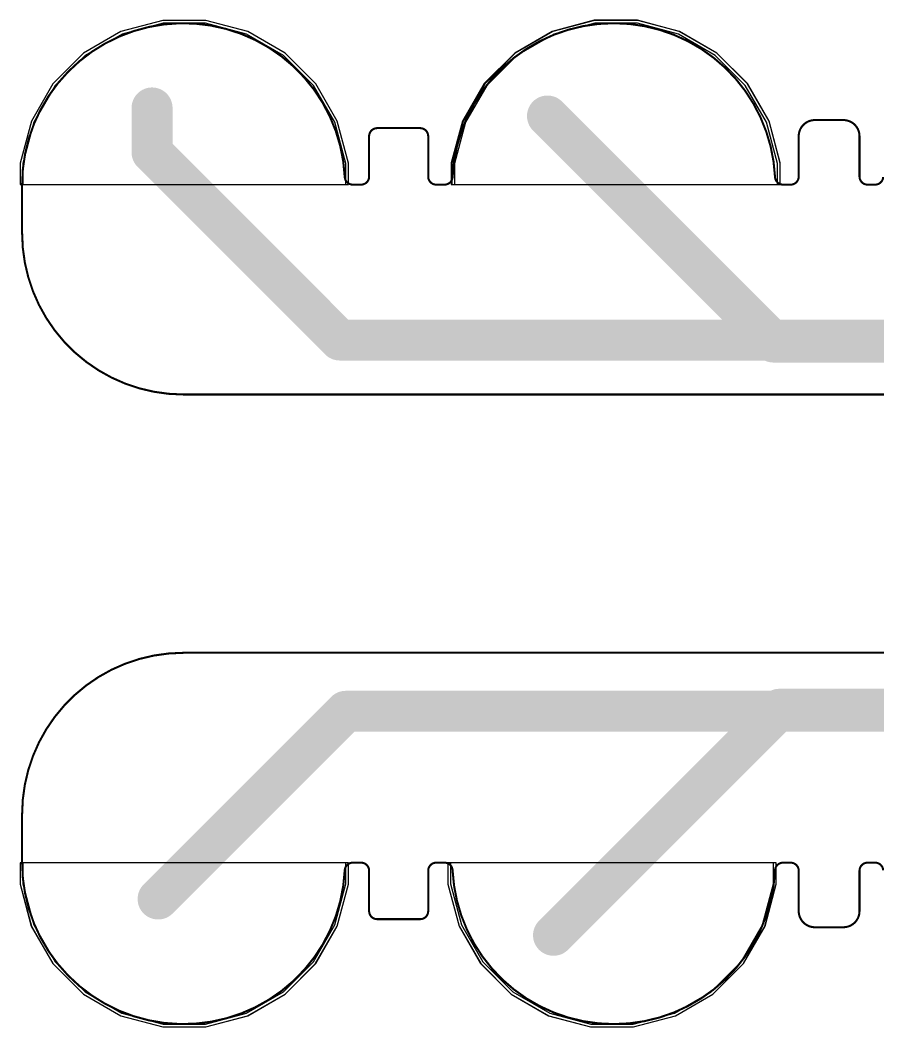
# Model space of a CAD drawing. Extents: x -36 to 7, y -10.8 to 10.8.
# Drawn here: x -36.02 to -30.7, y -3.12 to 3.12 of the extents above; entities that cross this region are included whole.
import ezdxf

# ---------------------------------------------------------------- set-up
doc = ezdxf.new("R2010")
doc.units = 0
for name, color, linetype in [('BOTTOMLAYER', 5, 'CONTINUOUS'), ('BOTTOMSOLDER', 6, 'CONTINUOUS'), ('MECHANICAL1', 6, 'CONTINUOUS'), ('TOPLAYER', 1, 'CONTINUOUS'), ('TOPSOLDER', 216, 'CONTINUOUS')]:
    doc.layers.add(name, color=color, linetype=linetype)

msp = doc.modelspace()

# ---------------------------------------------------------------- linework, layer by layer
at = {"layer": 'BOTTOMLAYER'}
for p, q in [((-35.13169249999999, 3.10031384), (-35.38610652, 3.03214278)), ((-34.8683072, 3.10031384), (-35.13169249999999, 3.10031384)), ((-34.61389318, 3.03214278), (-34.8683072, 3.10031384)), ((-32.45669404, 3.10031384), (-32.71110805999999, 3.03214278)), ((-32.19330874, 3.10031384), (-32.45669404, 3.10031384)), ((-31.93889472, 3.03214278), (-32.19330874, 3.10031384)), ((-35.38610652, 3.03214278), (-35.61420614, 2.90044886)), ((-34.38579356, 2.90044886), (-34.61389318, 3.03214278)), ((-32.71110805999999, 3.03214278), (-32.93920768, 2.90044886)), ((-31.7107951, 2.90044886), (-31.93889472, 3.03214278)), ((-35.61420614, 2.90044886), (-35.80044909999999, 2.7142059)), ((-34.19955059999999, 2.7142059), (-34.38579356, 2.90044886)), ((-32.93920768, 2.90044886), (-33.12545064, 2.7142059)), ((-31.52455214, 2.7142059), (-31.7107951, 2.90044886)), ((-35.80044909999999, 2.7142059), (-35.93214302, 2.48610628)), ((-34.06785668, 2.48610628), (-34.19955059999999, 2.7142059)), ((-33.12545064, 2.7142059), (-33.25714456, 2.48610628)), ((-31.39285822, 2.48610628), (-31.52455214, 2.7142059)), ((-35.93214302, 2.48610628), (-36.00031154, 2.23169226)), ((-33.99968562, 2.23169226), (-34.06785668, 2.48610628)), ((-33.25714456, 2.48610628), (-33.32531308, 2.23169226)), ((-31.32468716, 2.23169226), (-31.39285822, 2.48610628)), ((-36.00031154, 2.23169226), (-36.00031154, 2.10000088)), ((-33.99968562, 2.10000088), (-33.99968562, 2.23169226)), ((-33.32531308, 2.23169226), (-33.32531308, 2.10000088)), ((-31.32468716, 2.10000088), (-31.32468716, 2.23169226)), ((-36.00031154, 2.10000088), (-33.99968562, 2.10000088)), ((-36.00031154, 2.10000088), (-36.00031154, 2.10000088)), ((-33.32531308, 2.10000088), (-31.32468716, 2.10000088)), ((-33.32531308, 2.10000088), (-33.32531308, 2.10000088)), ((-33.99968816, -2.10000088), (-36.00031408, -2.10000088)), ((-36.00031408, -2.10000088), (-36.00031408, -2.2316948)), ((-33.99968816, -2.2316948), (-33.99968816, -2.10000088)), ((-33.99968816, -2.10000088), (-33.99968816, -2.10000088)), ((-31.34968838, -2.10000088), (-33.35031429999999, -2.10000088)), ((-33.35031429999999, -2.10000088), (-33.35031429999999, -2.2316948)), ((-31.34968838, -2.2316948), (-31.34968838, -2.10000088)), ((-31.34968838, -2.10000088), (-31.34968838, -2.10000088)), ((-36.00031408, -2.2316948), (-35.93214556, -2.48610882)), ((-34.06785922, -2.48610882), (-33.99968816, -2.2316948)), ((-33.35031429999999, -2.2316948), (-33.28214577999999, -2.48610882)), ((-31.41785944, -2.48610882), (-31.34968838, -2.2316948)), ((-35.93214556, -2.48610882), (-35.80045164, -2.71420844)), ((-34.19955314, -2.71420844), (-34.06785922, -2.48610882)), ((-33.28214577999999, -2.48610882), (-33.15045186, -2.71420844)), ((-31.54955336, -2.71420844), (-31.41785944, -2.48610882)), ((-35.80045164, -2.71420844), (-35.61420868, -2.9004514)), ((-34.38579609999999, -2.9004514), (-34.19955314, -2.71420844)), ((-33.15045186, -2.71420844), (-32.9642089, -2.9004514)), ((-31.73579632, -2.9004514), (-31.54955336, -2.71420844)), ((-35.61420868, -2.9004514), (-35.38610906, -3.03214532)), ((-34.61389572, -3.03214532), (-34.38579609999999, -2.9004514)), ((-32.9642089, -2.9004514), (-32.73610927999999, -3.03214532)), ((-31.96389594, -3.03214532), (-31.73579632, -2.9004514)), ((-35.38610906, -3.03214532), (-35.13169504, -3.10031384)), ((-34.86830974, -3.10031384), (-34.61389572, -3.03214532)), ((-32.73610927999999, -3.03214532), (-32.48169526, -3.10031384)), ((-32.21830996, -3.10031384), (-31.96389594, -3.03214532)), ((-35.13169504, -3.10031384), (-34.86830974, -3.10031384)), ((-32.48169526, -3.10031384), (-32.21830996, -3.10031384))]:
    msp.add_line(p, q, dxfattribs=at)
at = {"layer": 'BOTTOMLAYER', "const_width": 0.254}
for points in [[(-32.75000053999999, 2.52499876), (-31.94400266, 1.71900088)], [(-31.94400266, 1.71900088), (-31.94400011999999, 1.71900088)], [(-31.94400011999999, 1.71900088), (-31.34999826, 1.12499902)], [(-31.34999826, 1.12499902), (-23.42534558, 1.12499902)], [(-31.9065021, -1.7438243), (-31.31250024, -1.14982244)], [(-31.31250024, -1.14982244), (-23.38784756, -1.14982244)], [(-32.71250252, -2.54982218), (-31.90650464, -1.7438243)]]:
    msp.add_lwpolyline(points, dxfattribs=at)
at = {"layer": 'BOTTOMLAYER', "const_width": 0.127}
for points in [[(-32.81350053999999, 2.52499876, 1), (-32.68650054, 2.52499876, 1)], [(-32.00750265999999, 1.71900088, 1), (-31.88050266, 1.71900088, 1)], [(-32.00750265999999, 1.71900088, 1), (-31.88050266, 1.71900088, 1)], [(-32.00750012, 1.71900088, 1), (-31.88050012, 1.71900088, 1)], [(-32.00750012, 1.71900088, 1), (-31.88050012, 1.71900088, 1)], [(-31.41349826, 1.12499902, 1), (-31.28649825999999, 1.12499902, 1)], [(-31.41349826, 1.12499902, 1), (-31.28649825999999, 1.12499902, 1)], [(-31.37600024, -1.14982244, 1), (-31.24900024, -1.14982244, 1)], [(-31.37600024, -1.14982244, 1), (-31.24900024, -1.14982244, 1)], [(-31.97000464, -1.7438243, 1), (-31.84300464, -1.7438243, 1)], [(-31.9700021, -1.7438243, 1), (-31.8430021, -1.7438243, 1)], [(-32.77600252, -2.54982218, 1), (-32.64900252, -2.54982218, 1)]]:
    msp.add_lwpolyline(points, format="xyb", close=True, dxfattribs=at)
at = {"layer": 'BOTTOMSOLDER'}
for p, q in [((-35.13390483999999, 3.11710578), (-35.3925886, 3.04778918)), ((-34.86609486, 3.11710578), (-35.13390483999999, 3.11710578)), ((-34.6074111, 3.04778918), (-34.86609486, 3.11710578)), ((-32.45890637999999, 3.11710578), (-32.71759014, 3.04778918)), ((-32.1910964, 3.11710578), (-32.45890637999999, 3.11710578)), ((-31.93241264, 3.04778918), (-32.1910964, 3.11710578)), ((-35.3925886, 3.04778918), (-35.62451854, 2.91388546)), ((-34.37548116, 2.91388546), (-34.6074111, 3.04778918)), ((-32.71759014, 3.04778918), (-32.94952008, 2.91388546)), ((-31.7004827, 2.91388546), (-31.93241264, 3.04778918)), ((-35.62451854, 2.91388546), (-35.8138857, 2.72451576)), ((-34.186114, 2.72451576), (-34.37548116, 2.91388546)), ((-32.94952008, 2.91388546), (-33.13888724, 2.72451576)), ((-31.51111554, 2.72451576), (-31.7004827, 2.91388546)), ((-35.8138857, 2.72451576), (-35.94779196, 2.49258582)), ((-34.05220774, 2.49258582), (-34.186114, 2.72451576)), ((-33.13888724, 2.72451576), (-33.2727935, 2.49258582)), ((-31.37720928, 2.49258582), (-31.51111554, 2.72451576)), ((-35.94779196, 2.49258582), (-36.01710602, 2.23390206)), ((-33.98289368, 2.23390206), (-34.05220774, 2.49258582)), ((-33.2727935, 2.49258582), (-33.34210756, 2.23390206)), ((-31.30789522, 2.23390206), (-31.37720928, 2.49258582)), ((-36.01710602, 2.23390206), (-36.01710348, 2.09999834)), ((-33.98289622, 2.09999834), (-33.98289368, 2.23390206)), ((-33.34210756, 2.23390206), (-33.34210502, 2.09999834)), ((-31.30789776, 2.09999834), (-31.30789522, 2.23390206)), ((-36.01710348, 2.10000088), (-33.98289622, 2.09999834)), ((-36.01710348, 2.09999834), (-36.01710348, 2.10000088)), ((-33.34210502, 2.10000088), (-31.30789776, 2.09999834)), ((-33.34210502, 2.09999834), (-33.34210502, 2.10000088)), ((-36.01710602, -2.10000088), (-36.01710856, -2.2339046)), ((-33.98289622, -2.10000088), (-36.01710602, -2.10000088)), ((-33.98289622, -2.2339046), (-33.98289876, -2.10000088)), ((-33.98289876, -2.10000088), (-33.98289622, -2.10000088)), ((-33.36710624, -2.10000088), (-33.36710878, -2.2339046)), ((-31.33289644, -2.10000088), (-33.36710624, -2.10000088)), ((-31.33289644, -2.2339046), (-31.33289898, -2.10000088)), ((-31.33289898, -2.10000088), (-31.33289644, -2.10000088)), ((-36.01710856, -2.2339046), (-35.94779449999999, -2.49258836)), ((-34.05221028, -2.49258836), (-33.98289622, -2.2339046)), ((-33.36710878, -2.2339046), (-33.29779472, -2.49258836)), ((-31.4022105, -2.49258836), (-31.33289644, -2.2339046)), ((-35.94779449999999, -2.49258836), (-35.81388824, -2.7245183)), ((-34.18611654, -2.7245183), (-34.05221028, -2.49258836)), ((-33.29779472, -2.49258836), (-33.16388846, -2.7245183)), ((-31.53611676, -2.7245183), (-31.4022105, -2.49258836)), ((-35.81388824, -2.7245183), (-35.62452108, -2.913888)), ((-34.3754837, -2.913888), (-34.18611654, -2.7245183)), ((-33.16388846, -2.7245183), (-32.9745213, -2.913888)), ((-31.72548392, -2.913888), (-31.53611676, -2.7245183)), ((-35.62452108, -2.913888), (-35.39259114, -3.04779172)), ((-34.60741364, -3.04779172), (-34.3754837, -2.913888)), ((-32.9745213, -2.913888), (-32.74259136, -3.04779172)), ((-31.95741386, -3.04779172), (-31.72548392, -2.913888)), ((-35.39259114, -3.04779172), (-35.13390738, -3.11710578)), ((-34.8660974, -3.11710578), (-34.60741364, -3.04779172)), ((-32.74259136, -3.04779172), (-32.48390759999999, -3.11710578)), ((-32.21609762, -3.11710578), (-31.95741386, -3.04779172)), ((-35.13390738, -3.11710578), (-34.8660974, -3.11710578)), ((-32.48390759999999, -3.11710578), (-32.21609762, -3.11710578))]:
    msp.add_line(p, q, dxfattribs=at)
at = {"layer": 'MECHANICAL1', "const_width": 0.0127}
for points in [[(-36.00511214, 2.10000088, -0.9764606916883295), (-34.00624644, 2.1476208)], [(-33.33798006, 2.1476208, -0.9534625892452374), (-31.34024974, 2.1476208)], [(-31.1934479, 2.40000028, -0.4142135623730951), (-31.0934481, 2.50000008)], [(-30.91678094, 2.50000008, -0.4142135623730951), (-30.81678114, 2.40000028)], [(-33.8551139, 2.40000028, -0.4142135623730951), (-33.805114, 2.45000018)], [(-33.53911504, 2.45000018, -0.4142135623730951), (-33.48911514, 2.40000028)], [(-33.95630496, 2.10000088, -0.4003288264486846), (-34.00624898, 2.1476208)], [(-33.8551139, 2.15000078, -0.4142135623730951), (-33.9051138, 2.10000088)], [(-33.43911523999999, 2.10000088, -0.4142135623730951), (-33.48911514, 2.15000078)], [(-33.33798006, 2.1476208, -0.4003288264486846), (-33.38792408, 2.10000088)], [(-31.29030572, 2.10000088, -0.4003288264486846), (-31.34024974, 2.1476208)], [(-31.1934479, 2.15000078, -0.4142135623730951), (-31.2434478, 2.10000088)], [(-30.7667787, 2.10000088, -0.4142135623730951), (-30.8167786, 2.15000078)], [(-30.6699793, 2.1476208, -0.4003288264486846), (-30.71992332, 2.10000088)], [(-35.00511414, 0.7999984, -0.4142135623730951), (-36.00511468, 1.79999894)], [(-36.00511468, -1.79999894, -0.4142135623730951), (-35.00511414, -0.7999984)], [(-34.00624898, -2.1476208, -0.9764606916883298), (-36.00511468, -2.10000088)], [(-34.00624898, -2.1476208, -0.4003288264486846), (-33.95630496, -2.10000088)], [(-33.9051138, -2.10000088, -0.4142135623730951), (-33.8551139, -2.15000078)], [(-33.48911514, -2.15000078, -0.4142135623730951), (-33.43911523999999, -2.10000088)], [(-33.38792408, -2.10000088, -0.4003288264486845), (-33.33798006, -2.1476208)], [(-31.34024974, -2.1476208, -0.4003288264486846), (-31.29030572, -2.10000088)], [(-31.2434478, -2.10000088, -0.4003288264486845), (-31.19350378, -2.1476208)], [(-30.8167786, -2.15000078, -0.4142135623730951), (-30.7667787, -2.10000088)], [(-30.71992332, -2.10000088, -0.4003288264486845), (-30.6699793, -2.1476208)], [(-31.34024974, -2.1476208, -0.9534625892452376), (-33.33798006, -2.1476208)], [(-33.805114, -2.45000018, -0.4142135623730951), (-33.8551139, -2.40000028)], [(-33.48911514, -2.40000028, -0.4142135623730951), (-33.53911504, -2.45000018)], [(-31.0934481, -2.50000008, -0.4142135623730951), (-31.1934479, -2.40000028)], [(-30.81678114, -2.40000028, -0.4142135623730951), (-30.91678094, -2.50000008)]]:
    msp.add_lwpolyline(points, format="xyb", dxfattribs=at)
for points in [[(-31.0934481, 2.50000008), (-30.91678094, 2.50000008)], [(-33.805114, 2.45000018), (-33.53911504, 2.45000018)], [(-33.8551139, 2.15000078), (-33.8551139, 2.40000028)], [(-33.48911514, 2.15000078), (-33.48911514, 2.40000028)], [(-31.1934479, 2.15000078), (-31.1934479, 2.40000028)], [(-30.8167786, 2.15000078), (-30.8167786, 2.40000028)], [(-36.00511468, 1.79999894), (-36.00511468, 2.10000088)], [(-33.95630496, 2.10000088), (-33.9051138, 2.10000088)], [(-33.43911523999999, 2.10000088), (-33.38792408, 2.10000088)], [(-31.29030572, 2.10000088), (-31.2434478, 2.10000088)], [(-30.7667787, 2.10000088), (-30.71992332, 2.10000088)], [(-35.00511414, 0.8000009399999999), (-26.00511436, 0.8000009399999999)], [(-35.00511414, -0.8000009399999999), (-26.00511436, -0.8000009399999999)], [(-36.00511468, -2.10000088), (-36.00511468, -1.79999894)], [(-33.95630496, -2.10000088), (-33.9051138, -2.10000088)], [(-33.43911523999999, -2.10000088), (-33.38792408, -2.10000088)], [(-31.29030572, -2.10000088), (-31.2434478, -2.10000088)], [(-30.7667787, -2.10000088), (-30.71992332, -2.10000088)], [(-33.8551139, -2.40000028), (-33.8551139, -2.15000078)], [(-33.48911514, -2.40000028), (-33.48911514, -2.15000078)], [(-31.1934479, -2.40000028), (-31.1934479, -2.15000078)], [(-30.8167786, -2.40000028), (-30.8167786, -2.15000078)], [(-33.805114, -2.45000018), (-33.53911504, -2.45000018)], [(-31.0934481, -2.50000008), (-30.91678094, -2.50000008)]]:
    msp.add_lwpolyline(points, dxfattribs=at)
at = {"layer": 'MECHANICAL1', "const_width": 0.00635}
for points in [[(-31.0966231, 2.50000008, 1), (-31.0902731, 2.50000008, 1)], [(-31.0966231, 2.50000008, 1), (-31.0902731, 2.50000008, 1)], [(-30.91995594, 2.50000008, 1), (-30.91360594, 2.50000008, 1)], [(-30.91995594, 2.50000008, 1), (-30.91360594, 2.50000008, 1)], [(-33.80828899999999, 2.45000018, 1), (-33.801939, 2.45000018, 1)], [(-33.80828899999999, 2.45000018, 1), (-33.801939, 2.45000018, 1)], [(-33.54229004, 2.45000018, 1), (-33.53594004, 2.45000018, 1)], [(-33.54229004, 2.45000018, 1), (-33.53594004, 2.45000018, 1)], [(-33.8582889, 2.40000028, 1), (-33.85193889999999, 2.40000028, 1)], [(-33.8582889, 2.40000028, 1), (-33.85193889999999, 2.40000028, 1)], [(-33.49229014, 2.40000028, 1), (-33.48594014, 2.40000028, 1)], [(-33.49229014, 2.40000028, 1), (-33.48594014, 2.40000028, 1)], [(-31.1966229, 2.40000028, 1), (-31.1902729, 2.40000028, 1)], [(-31.1966229, 2.40000028, 1), (-31.1902729, 2.40000028, 1)], [(-30.81995614, 2.40000028, 1), (-30.81360614, 2.40000028, 1)], [(-30.8199536, 2.40000028, 1), (-30.8136036, 2.40000028, 1)], [(-34.00942398, 2.1476208, 1), (-34.00307398, 2.1476208, 1)], [(-34.00942144, 2.1476208, 1), (-34.00307144, 2.1476208, 1)], [(-33.8582889, 2.15000078, 1), (-33.85193889999999, 2.15000078, 1)], [(-33.8582889, 2.15000078, 1), (-33.85193889999999, 2.15000078, 1)], [(-33.49229014, 2.15000078, 1), (-33.48594014, 2.15000078, 1)], [(-33.49229014, 2.15000078, 1), (-33.48594014, 2.15000078, 1)], [(-33.34115506, 2.1476208, 1), (-33.33480506, 2.1476208, 1)], [(-33.34115506, 2.1476208, 1), (-33.33480506, 2.1476208, 1)], [(-31.34342474, 2.1476208, 1), (-31.33707474, 2.1476208, 1)], [(-31.34342474, 2.1476208, 1), (-31.33707474, 2.1476208, 1)], [(-31.1966229, 2.15000078, 1), (-31.1902729, 2.15000078, 1)], [(-31.1966229, 2.15000078, 1), (-31.1902729, 2.15000078, 1)], [(-30.8199536, 2.15000078, 1), (-30.8136036, 2.15000078, 1)], [(-30.8199536, 2.15000078, 1), (-30.8136036, 2.15000078, 1)], [(-36.00828968, 2.10000088, 1), (-36.00193968, 2.10000088, 1)], [(-36.00828714, 2.10000088, 1), (-36.00193714, 2.10000088, 1)], [(-33.95947996, 2.10000088, 1), (-33.95312996, 2.10000088, 1)], [(-33.95947996, 2.10000088, 1), (-33.95312996, 2.10000088, 1)], [(-33.9082888, 2.10000088, 1), (-33.9019388, 2.10000088, 1)], [(-33.9082888, 2.10000088, 1), (-33.9019388, 2.10000088, 1)], [(-33.44229024, 2.10000088, 1), (-33.43594024, 2.10000088, 1)], [(-33.44229024, 2.10000088, 1), (-33.43594024, 2.10000088, 1)], [(-33.39109908, 2.10000088, 1), (-33.38474908, 2.10000088, 1)], [(-33.39109908, 2.10000088, 1), (-33.38474908, 2.10000088, 1)], [(-31.29348072, 2.10000088, 1), (-31.28713072, 2.10000088, 1)], [(-31.29348072, 2.10000088, 1), (-31.28713072, 2.10000088, 1)], [(-31.2466228, 2.10000088, 1), (-31.2402728, 2.10000088, 1)], [(-31.2466228, 2.10000088, 1), (-31.2402728, 2.10000088, 1)], [(-30.7699537, 2.10000088, 1), (-30.7636037, 2.10000088, 1)], [(-30.7699537, 2.10000088, 1), (-30.7636037, 2.10000088, 1)], [(-30.72309832, 2.10000088, 1), (-30.71674832, 2.10000088, 1)], [(-30.72309832, 2.10000088, 1), (-30.71674832, 2.10000088, 1)], [(-36.00828968, 1.79999894, 1), (-36.00193968, 1.79999894, 1)], [(-36.00828968, 1.79999894, 1), (-36.00193968, 1.79999894, 1)], [(-35.00828914, 0.8000009399999999, 1), (-35.00193914, 0.8000009399999999, 1)], [(-35.00828914, 0.7999984, 1), (-35.00193914, 0.7999984, 1)], [(-35.00828914, -0.7999984, 1), (-35.00193914, -0.7999984, 1)], [(-35.00828914, -0.8000009399999999, 1), (-35.00193914, -0.8000009399999999, 1)], [(-36.00828968, -1.79999894, 1), (-36.00193968, -1.79999894, 1)], [(-36.00828968, -1.79999894, 1), (-36.00193968, -1.79999894, 1)], [(-36.00828968, -2.10000088, 1), (-36.00193968, -2.10000088, 1)], [(-36.00828968, -2.10000088, 1), (-36.00193968, -2.10000088, 1)], [(-33.95947996, -2.10000088, 1), (-33.95312996, -2.10000088, 1)], [(-33.95947996, -2.10000088, 1), (-33.95312996, -2.10000088, 1)], [(-33.9082888, -2.10000088, 1), (-33.9019388, -2.10000088, 1)], [(-33.9082888, -2.10000088, 1), (-33.9019388, -2.10000088, 1)], [(-33.44229024, -2.10000088, 1), (-33.43594024, -2.10000088, 1)], [(-33.44229024, -2.10000088, 1), (-33.43594024, -2.10000088, 1)], [(-33.39109908, -2.10000088, 1), (-33.38474908, -2.10000088, 1)], [(-33.39109908, -2.10000088, 1), (-33.38474908, -2.10000088, 1)], [(-31.29348072, -2.10000088, 1), (-31.28713072, -2.10000088, 1)], [(-31.29348072, -2.10000088, 1), (-31.28713072, -2.10000088, 1)], [(-31.2466228, -2.10000088, 1), (-31.2402728, -2.10000088, 1)], [(-31.2466228, -2.10000088, 1), (-31.2402728, -2.10000088, 1)], [(-30.7699537, -2.10000088, 1), (-30.7636037, -2.10000088, 1)], [(-30.7699537, -2.10000088, 1), (-30.7636037, -2.10000088, 1)], [(-30.72309832, -2.10000088, 1), (-30.71674832, -2.10000088, 1)], [(-30.72309832, -2.10000088, 1), (-30.71674832, -2.10000088, 1)], [(-34.00942398, -2.1476208, 1), (-34.00307398, -2.1476208, 1)], [(-34.00942398, -2.1476208, 1), (-34.00307398, -2.1476208, 1)], [(-33.8582889, -2.15000078, 1), (-33.85193889999999, -2.15000078, 1)], [(-33.8582889, -2.15000078, 1), (-33.85193889999999, -2.15000078, 1)], [(-33.49229014, -2.15000078, 1), (-33.48594014, -2.15000078, 1)], [(-33.49229014, -2.15000078, 1), (-33.48594014, -2.15000078, 1)], [(-33.34115506, -2.1476208, 1), (-33.33480506, -2.1476208, 1)], [(-33.34115506, -2.1476208, 1), (-33.33480506, -2.1476208, 1)], [(-31.34342474, -2.1476208, 1), (-31.33707474, -2.1476208, 1)], [(-31.34342474, -2.1476208, 1), (-31.33707474, -2.1476208, 1)], [(-31.19667878, -2.1476208, 1), (-31.19032878, -2.1476208, 1)], [(-31.1966229, -2.15000078, 1), (-31.1902729, -2.15000078, 1)], [(-30.8199536, -2.15000078, 1), (-30.8136036, -2.15000078, 1)], [(-30.8199536, -2.15000078, 1), (-30.8136036, -2.15000078, 1)], [(-33.8582889, -2.40000028, 1), (-33.85193889999999, -2.40000028, 1)], [(-33.8582889, -2.40000028, 1), (-33.85193889999999, -2.40000028, 1)], [(-33.49229014, -2.40000028, 1), (-33.48594014, -2.40000028, 1)], [(-33.49229014, -2.40000028, 1), (-33.48594014, -2.40000028, 1)], [(-31.1966229, -2.40000028, 1), (-31.1902729, -2.40000028, 1)], [(-31.1966229, -2.40000028, 1), (-31.1902729, -2.40000028, 1)], [(-30.81995614, -2.40000028, 1), (-30.81360614, -2.40000028, 1)], [(-30.8199536, -2.40000028, 1), (-30.8136036, -2.40000028, 1)], [(-33.80828899999999, -2.45000018, 1), (-33.801939, -2.45000018, 1)], [(-33.80828899999999, -2.45000018, 1), (-33.801939, -2.45000018, 1)], [(-33.54229004, -2.45000018, 1), (-33.53594004, -2.45000018, 1)], [(-33.54229004, -2.45000018, 1), (-33.53594004, -2.45000018, 1)], [(-31.0966231, -2.50000008, 1), (-31.0902731, -2.50000008, 1)], [(-31.0966231, -2.50000008, 1), (-31.0902731, -2.50000008, 1)], [(-30.91995594, -2.50000008, 1), (-30.91360594, -2.50000008, 1)], [(-30.91995594, -2.50000008, 1), (-30.91360594, -2.50000008, 1)]]:
    msp.add_lwpolyline(points, format="xyb", close=True, dxfattribs=at)
at = {"layer": 'TOPLAYER'}
for p, q in [((-35.13169249999999, 3.10031384), (-35.38610652, 3.03214278)), ((-34.8683072, 3.10031384), (-35.13169249999999, 3.10031384)), ((-34.61389318, 3.03214278), (-34.8683072, 3.10031384)), ((-32.45669404, 3.10031384), (-32.71110805999999, 3.03214278)), ((-32.19330874, 3.10031384), (-32.45669404, 3.10031384)), ((-31.93889472, 3.03214278), (-32.19330874, 3.10031384)), ((-35.38610652, 3.03214278), (-35.61420614, 2.90044886)), ((-34.38579356, 2.90044886), (-34.61389318, 3.03214278)), ((-32.71110805999999, 3.03214278), (-32.93920768, 2.90044886)), ((-31.7107951, 2.90044886), (-31.93889472, 3.03214278)), ((-35.61420614, 2.90044886), (-35.80044909999999, 2.7142059)), ((-34.19955059999999, 2.7142059), (-34.38579356, 2.90044886)), ((-32.93920768, 2.90044886), (-33.12545064, 2.7142059)), ((-31.52455214, 2.7142059), (-31.7107951, 2.90044886)), ((-35.80044909999999, 2.7142059), (-35.93214302, 2.48610628)), ((-34.06785668, 2.48610628), (-34.19955059999999, 2.7142059)), ((-33.12545064, 2.7142059), (-33.25714456, 2.48610628)), ((-31.39285822, 2.48610628), (-31.52455214, 2.7142059)), ((-35.93214302, 2.48610628), (-36.00031154, 2.23169226)), ((-33.99968562, 2.23169226), (-34.06785668, 2.48610628)), ((-33.25714456, 2.48610628), (-33.32531308, 2.23169226)), ((-31.32468716, 2.23169226), (-31.39285822, 2.48610628)), ((-36.00031154, 2.23169226), (-36.00031154, 2.10000088)), ((-33.99968562, 2.10000088), (-33.99968562, 2.23169226)), ((-33.32531308, 2.23169226), (-33.32531308, 2.10000088)), ((-31.32468716, 2.10000088), (-31.32468716, 2.23169226)), ((-36.00031154, 2.10000088), (-33.99968562, 2.10000088)), ((-36.00031154, 2.10000088), (-36.00031154, 2.10000088)), ((-33.32531308, 2.10000088), (-31.32468716, 2.10000088)), ((-33.32531308, 2.10000088), (-33.32531308, 2.10000088)), ((-34.00000058, -2.10000088), (-36.0006265, -2.10000088)), ((-36.0006265, -2.10000088), (-36.0006265, -2.2316948)), ((-34.00000058, -2.2316948), (-34.00000058, -2.10000088)), ((-34.00000058, -2.10000088), (-34.00000058, -2.10000088)), ((-31.3500008, -2.10000088), (-33.35062672, -2.10000088)), ((-33.35062672, -2.10000088), (-33.35062672, -2.2316948)), ((-31.3500008, -2.2316948), (-31.3500008, -2.10000088)), ((-31.3500008, -2.10000088), (-31.3500008, -2.10000088)), ((-36.0006265, -2.2316948), (-35.93245798, -2.48610882)), ((-34.06817164, -2.48610882), (-34.00000058, -2.2316948)), ((-33.35062672, -2.2316948), (-33.2824582, -2.48610882)), ((-31.41817186, -2.48610882), (-31.3500008, -2.2316948)), ((-35.93245798, -2.48610882), (-35.80076406, -2.71420844)), ((-34.19986556, -2.71420844), (-34.06817164, -2.48610882)), ((-33.2824582, -2.48610882), (-33.15076428, -2.71420844)), ((-31.54986578, -2.71420844), (-31.41817186, -2.48610882)), ((-35.80076406, -2.71420844), (-35.6145211, -2.9004514)), ((-34.38610852, -2.9004514), (-34.19986556, -2.71420844)), ((-33.15076428, -2.71420844), (-32.96452132, -2.9004514)), ((-31.73610874, -2.9004514), (-31.54986578, -2.71420844)), ((-35.6145211, -2.9004514), (-35.38642148, -3.03214532)), ((-34.61420814, -3.03214532), (-34.38610852, -2.9004514)), ((-32.96452132, -2.9004514), (-32.7364217, -3.03214532)), ((-31.96420836, -3.03214532), (-31.73610874, -2.9004514)), ((-35.38642148, -3.03214532), (-35.13200746, -3.10031384)), ((-34.86862215999999, -3.10031384), (-34.61420814, -3.03214532)), ((-32.7364217, -3.03214532), (-32.48200768, -3.10031384)), ((-32.21862237999999, -3.10031384), (-31.96420836, -3.03214532)), ((-35.13200746, -3.10031384), (-34.86862215999999, -3.10031384)), ((-32.48200768, -3.10031384), (-32.21862237999999, -3.10031384))]:
    msp.add_line(p, q, dxfattribs=at)
at = {"layer": 'TOPLAYER', "const_width": 0.254}
for points in [[(-35.20000072, 2.30000302), (-35.20000072, 2.5750012)], [(-35.20000072, 2.30000302), (-34.03749859999999, 1.1375009)], [(-34.03749859999999, 1.1375009), (-23.43749948, 1.1375009)], [(-35.1625027, -2.32500424), (-34.00000058, -1.16250212)], [(-34.00000058, -1.16250212), (-23.40000146, -1.16250212)]]:
    msp.add_lwpolyline(points, dxfattribs=at)
at = {"layer": 'TOPLAYER', "const_width": 0.127}
for points in [[(-35.26350072, 2.5750012, 1), (-35.13650072, 2.5750012, 1)], [(-35.26350072, 2.30000302, 1), (-35.13650072, 2.30000302, 1)], [(-35.26350072, 2.30000302, 1), (-35.13650072, 2.30000302, 1)], [(-34.1009986, 1.1375009, 1), (-33.97399859999999, 1.1375009, 1)], [(-34.1009986, 1.1375009, 1), (-33.97399859999999, 1.1375009, 1)], [(-34.06350058, -1.16250212, 1), (-33.93650057999999, -1.16250212, 1)], [(-34.06350058, -1.16250212, 1), (-33.93650057999999, -1.16250212, 1)], [(-35.2260027, -2.32500424, 1), (-35.0990027, -2.32500424, 1)]]:
    msp.add_lwpolyline(points, format="xyb", close=True, dxfattribs=at)
at = {"layer": 'TOPSOLDER'}
for p, q in [((-32.4610222, 3.11897268), (-32.72018094, 3.04953162)), ((-32.192722, 3.11897522), (-32.4610222, 3.11897268)), ((-31.93356072, 3.04953162), (-32.192722, 3.11897522)), ((-35.13390483999999, 3.11710578), (-35.3925886, 3.04778918)), ((-34.86609486, 3.11710578), (-35.13390483999999, 3.11710578)), ((-34.6074111, 3.04778918), (-34.86609486, 3.11710578)), ((-35.3925886, 3.04778918), (-35.62451854, 2.91388546)), ((-34.37548116, 2.91388546), (-34.6074111, 3.04778918)), ((-32.72018094, 3.04953162), (-32.9525376, 2.91538152)), ((-31.7012066, 2.91538152), (-31.93356072, 3.04953162)), ((-35.62451854, 2.91388546), (-35.8138857, 2.72451576)), ((-34.186114, 2.72451576), (-34.37548116, 2.91388546)), ((-32.9525376, 2.91538152), (-33.14225527999999, 2.72566384)), ((-31.51148892, 2.72566384), (-31.7012066, 2.91538152)), ((-35.8138857, 2.72451576), (-35.94779196, 2.49258582)), ((-34.05220774, 2.49258582), (-34.186114, 2.72451576)), ((-33.14225527999999, 2.72566384), (-33.27640538, 2.49330718)), ((-31.37733881999999, 2.49330718), (-31.51148892, 2.72566384)), ((-35.94779196, 2.49258582), (-36.01710602, 2.23390206)), ((-33.98289368, 2.23390206), (-34.05220774, 2.49258582)), ((-33.27640538, 2.49330718), (-33.34584644, 2.2341459)), ((-31.30789522, 2.23414844), (-31.37733881999999, 2.49330718)), ((-36.01710602, 2.23390206), (-36.01710348, 2.09999834)), ((-33.98289622, 2.09999834), (-33.98289368, 2.23390206)), ((-33.34584644, 2.2341459), (-33.3458439, 2.0999958)), ((-31.30789776, 2.09999834), (-31.30789522, 2.23414844)), ((-36.01710348, 2.10000088), (-33.98289622, 2.09999834)), ((-36.01710348, 2.09999834), (-36.01710348, 2.10000088)), ((-33.3458439, 2.10000088), (-31.30789776, 2.09999834)), ((-33.3458439, 2.0999958), (-33.3458439, 2.10000088)), ((-36.01741844, -2.10000088), (-36.01742098, -2.2339046)), ((-33.98320864, -2.10000088), (-36.01741844, -2.10000088)), ((-33.98320864, -2.2339046), (-33.98321118, -2.10000088)), ((-33.98321118, -2.10000088), (-33.98320864, -2.10000088)), ((-33.36741866, -2.10000088), (-33.3674212, -2.2339046)), ((-31.33320886, -2.10000088), (-33.36741866, -2.10000088)), ((-31.33320886, -2.2339046), (-31.3332114, -2.10000088)), ((-31.3332114, -2.10000088), (-31.33320886, -2.10000088)), ((-36.01742098, -2.2339046), (-35.94810692, -2.49258836)), ((-34.0525227, -2.49258836), (-33.98320864, -2.2339046)), ((-33.3674212, -2.2339046), (-33.29810714, -2.49258836)), ((-31.40252292, -2.49258836), (-31.33320886, -2.2339046)), ((-35.94810692, -2.49258836), (-35.81420066, -2.7245183)), ((-34.18642896, -2.7245183), (-34.0525227, -2.49258836)), ((-33.29810714, -2.49258836), (-33.16420088, -2.7245183)), ((-31.53642918, -2.7245183), (-31.40252292, -2.49258836)), ((-35.81420066, -2.7245183), (-35.6248335, -2.913888)), ((-34.37579612, -2.913888), (-34.18642896, -2.7245183)), ((-33.16420088, -2.7245183), (-32.97483372, -2.913888)), ((-31.72579634, -2.913888), (-31.53642918, -2.7245183)), ((-35.6248335, -2.913888), (-35.39290356, -3.04779172)), ((-34.60772606, -3.04779172), (-34.37579612, -2.913888)), ((-32.97483372, -2.913888), (-32.74290378, -3.04779172)), ((-31.95772628, -3.04779172), (-31.72579634, -2.913888)), ((-35.39290356, -3.04779172), (-35.1342198, -3.11710578)), ((-34.86640981999999, -3.11710578), (-34.60772606, -3.04779172)), ((-32.74290378, -3.04779172), (-32.48422002, -3.11710578)), ((-32.21641003999999, -3.11710578), (-31.95772628, -3.04779172)), ((-35.1342198, -3.11710578), (-34.86640981999999, -3.11710578)), ((-32.48422002, -3.11710578), (-32.21641003999999, -3.11710578))]:
    msp.add_line(p, q, dxfattribs=at)

doc.saveas('drawing.dxf')
